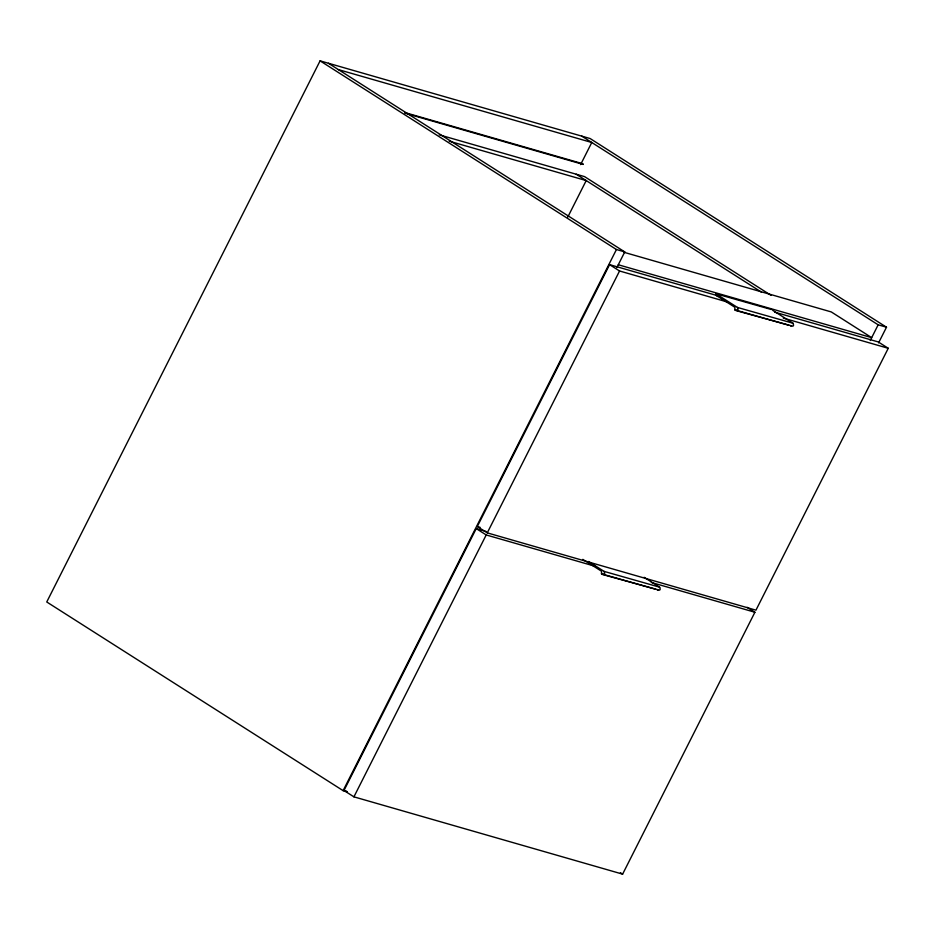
<?xml version="1.0" encoding="UTF-8"?>
<svg xmlns="http://www.w3.org/2000/svg" width="935" height="935" viewBox="0 0 935 935"><rect width="100%" height="100%" fill="white"/><g stroke="black" fill="none" stroke-linecap="round" stroke-linejoin="round"><path stroke-width="1.4" d="M588.524 561.514L604.127 571.402L604.688 573.295A1.8 1.449 -74.1 0 1 603.975 574.406L601.486 573.856L601.556 571.238L582.821 559.364M715.871 293.742L737.458 307.44L738.031 309.321A1.8 1.449 -74.1 0 1 737.306 310.432L734.828 309.882L734.898 307.276L716.152 295.39L718.933 296.185M878.584 342.865L886.497 327.215L590.137 138.544L320.086 60.857L46.75 601.976L343.11 790.648L347.271 791.84M580.612 164.607L591.773 142.494L338.388 69.599M567.779 217.072L586.21 180.572L449.232 141.173M343.11 790.648L616.446 249.528L624.767 251.924L616.866 267.574M747.158 607.318L754.907 612.25L622.616 874.143L353.921 796.842L343.951 790.496L476.242 528.602L486.036 531.431M774.718 312.15L878.281 341.941L888.25 348.287L755.959 610.169L487.264 532.868L477.294 526.522L609.585 264.64L717.344 295.635M353.921 796.842L486.212 534.949L595.373 566.353M487.264 532.868L619.554 270.986L727.313 301.982M870.263 340.469L878.164 324.819L886.497 327.215M717.262 294.139L771.422 309.532M737.458 307.44L793.02 323.229L793.581 325.111A1.8 1.449 -74.1 0 1 792.868 326.221L735.88 310.56M734.828 309.882L788.988 325.286M604.127 571.402L659.678 587.192L660.239 589.085A1.8 1.449 -74.1 0 1 659.526 590.195L602.549 574.522M601.486 573.856L655.645 589.249M404.738 112.527L583.008 163.812M404.949 113.158L583.218 164.443M439.263 134.827L584.574 176.621L771.036 295.343M624.077 252.321L831.273 311.928L871.677 337.652L618.292 264.757M783.296 318.087L888.25 348.287M477.294 526.522L480.099 527.328M651.344 582.458L754.907 612.25M343.951 790.496L346.756 791.302M772.626 310.291L793.02 323.229M790.379 325.684L791.442 326.35M644.086 577.304L659.678 587.192M657.036 589.646L658.1 590.324M581.804 136.148L878.164 324.819M576.24 174.226L761.487 292.164M328.419 63.253L624.767 251.924M320.086 60.857L616.446 249.528M609.585 264.64L619.554 270.986M476.242 528.602L486.212 534.949M620.408 872.729L622.616 874.143"/></g></svg>
